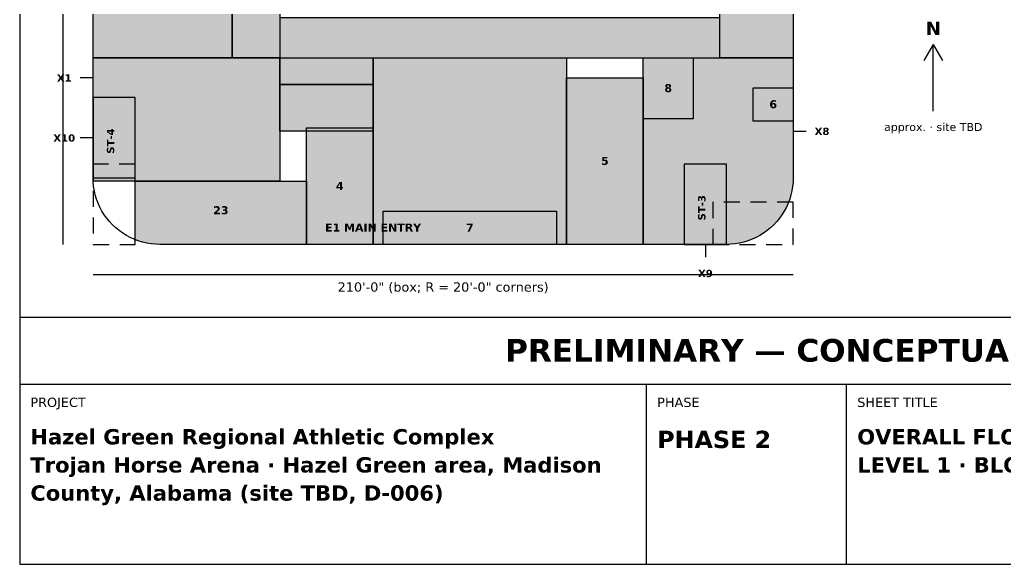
# Model space of a CAD drawing. Header units: inches. Extents: x 0.5 to 16.5, y 0.5 to 10.5.
# Drawn here: x 0.5 to 7.89, y 0.5 to 4.59 of the extents above; entities that cross this region are included whole.
import ezdxf
from ezdxf.enums import TextEntityAlignment as Align

# ---------------------------------------------------------------- set-up
doc = ezdxf.new("R2010")
doc.units = ezdxf.units.IN
doc.header["$MEASUREMENT"] = 0
for name, color, linetype in [('A-ANNO-DIMS', 7, 'Continuous'), ('A-ANNO-GHOST', 7, 'Continuous'), ('A-ANNO-TEXT', 7, 'Continuous'), ('A-EXIT', 7, 'Continuous'), ('A-ROOM', 7, 'Continuous'), ('A-STAIR', 7, 'Continuous'), ('A-WALL-EXT', 7, 'Continuous'), ('G-ANNO-TTLB', 7, 'Continuous')]:
    doc.layers.add(name, color=color, linetype=linetype)
doc.styles.add('KS-BOLD', font='DejaVuSans-Bold.ttf')
doc.styles.add('KS-REG', font='DejaVuSans.ttf')

msp = doc.modelspace()

# ---------------------------------------------------------------- hatches: boundary and pattern name
at = {"layer": 'A-ROOM', "true_color": 0xefede6}
for points in [[(2.0938, 4.3), (2.0938, 8.5), (2.45, 8.5), (2.45, 4.3), (2.0938, 4.3)], [(2.45, 4.3), (2.45, 3.375), (1.0508, 3.375), (1.05, 3.4), (1.05, 4.3), (2.45, 4.3)], [(2.45, 4.1), (2.45, 4.3), (3.15, 4.3), (3.15, 4.1), (2.45, 4.1)], [(3.15, 4.3), (4.6, 4.3), (4.6, 2.9), (3.15, 2.9), (3.15, 4.3)], [(6.3, 3.4), (6.2989, 3.3673), (6.2957, 3.3347), (6.2904, 3.3025), (6.283, 3.2706), (6.2735, 3.2393), (6.2619, 3.2087), (6.2484, 3.1789), (6.233, 3.15), (6.2157, 3.1222), (6.1967, 3.0956), (6.1759, 3.0703), (6.1536, 3.0464), (6.1297, 3.0241), (6.1044, 3.0033), (6.0778, 2.9843), (6.05, 2.967), (6.0211, 2.9516), (5.9913, 2.9381), (5.9607, 2.9265), (5.9294, 2.917), (5.8975, 2.9096), (5.8653, 2.9043), (5.8327, 2.9011), (5.8, 2.9), (5.175, 2.9), (5.175, 4.3), (6.3, 4.3), (6.3, 3.4)], [(2.45, 3.75), (2.45, 4.1), (3.15, 4.1), (3.15, 3.75), (2.45, 3.75)]]:
    msp.add_hatch(color=7, dxfattribs=at).paths.add_polyline_path(points)
at = {"layer": 'A-ROOM', "true_color": 0xdad6c9}
for points in [[(2.0938, 6.4), (2.0938, 4.3), (1.05, 4.3), (1.05, 6.4), (2.0938, 6.4)], [(6.3, 4.3), (5.75, 4.3), (5.75, 6.2545), (6.3, 6.2545), (6.3, 4.3)], [(5.175, 3.8418), (5.175, 4.3), (5.55, 4.3), (5.55, 3.8418), (5.175, 3.8418)], [(4.6, 4.15), (5.175, 4.15), (5.175, 2.9), (4.6, 2.9), (4.6, 4.15)], [(6.3, 3.825), (6, 3.825), (6, 4.075), (6.3, 4.075), (6.3, 3.825)], [(2.65, 3.775), (3.15, 3.775), (3.15, 2.9), (2.65, 2.9), (2.65, 3.775)], [(1.3667, 3.375), (2.65, 3.375), (2.65, 2.9), (1.55, 2.9), (1.5173, 2.9011), (1.4847, 2.9043), (1.4525, 2.9096), (1.4206, 2.917), (1.3893, 2.9265), (1.3667, 2.935), (1.3667, 3.375)], [(3.225, 3.15), (4.525, 3.15), (4.525, 2.9), (3.225, 2.9), (3.225, 3.15)]]:
    msp.add_hatch(color=7, dxfattribs=at).paths.add_polyline_path(points)
at = {"layer": 'A-ROOM', "true_color": 0xe9b4b4}
msp.add_hatch(color=7, dxfattribs=at).paths.add_polyline_path([(5.75, 4.3), (5.75, 4.6), (2.45, 4.6), (2.45, 4.3), (5.75, 4.3)])
at = {"layer": 'A-STAIR', "true_color": 0xb9b3a0}
for points in [[(1.3667, 3.4), (1.3667, 4.0021), (1.05, 4.0021), (1.05, 3.4), (1.3667, 3.4)], [(5.8, 2.9), (5.8, 3.5021), (5.4833, 3.5021), (5.4833, 2.9), (5.8, 2.9)]]:
    msp.add_hatch(color=7, dxfattribs=at).paths.add_polyline_path(points)

# ---------------------------------------------------------------- linework, layer by layer
at = {"layer": 'A-ANNO-DIMS'}
for p, q in [((0.825, 2.9), (0.825, 9.2)), ((1.05, 2.675), (6.3, 2.675))]:
    msp.add_line(p, q, dxfattribs=at)
at = {"layer": 'A-ANNO-GHOST'}
for p, q in [((1.1667, 3.5021), (1.05, 3.5021)), ((1.05, 3.5021), (1.05, 3.3821)), ((1.3667, 3.5021), (1.2467, 3.5021)), ((1.3667, 3.5), (1.3667, 3.5021)), ((1.3667, 3.3), (1.3667, 3.42)), ((1.05, 3.3021), (1.05, 3.1821)), ((1.3667, 3.1), (1.3667, 3.22)), ((5.7, 3.2167), (5.6979, 3.2167)), ((5.6979, 3.2167), (5.6979, 3.0967)), ((5.9, 3.2167), (5.78, 3.2167)), ((6.1, 3.2167), (5.98, 3.2167)), ((6.3, 3.2167), (6.18, 3.2167)), ((6.3, 3.1), (6.3, 3.2167)), ((1.05, 3.1021), (1.05, 2.9821)), ((1.3667, 2.9), (1.3667, 3.02)), ((5.6979, 3.0167), (5.6979, 2.9)), ((6.3, 2.9), (6.3, 3.02)), ((1.05, 2.9021), (1.05, 2.9)), ((1.05, 2.9), (1.17, 2.9)), ((1.25, 2.9), (1.3667, 2.9)), ((5.6979, 2.9), (5.8179, 2.9)), ((5.8979, 2.9), (6.0179, 2.9)), ((6.0979, 2.9), (6.2179, 2.9)), ((6.2979, 2.9), (6.3, 2.9))]:
    msp.add_line(p, q, dxfattribs=at)
at = {"layer": 'A-ANNO-TEXT'}
for p, q in [((7.35, 4.4), (7.28, 4.28)), ((7.35, 3.9), (7.35, 4.4)), ((7.35, 4.4), (7.42, 4.28))]:
    msp.add_line(p, q, dxfattribs=at)
at = {"layer": 'A-EXIT'}
for p, q in [((1.05, 4.15), (0.954, 4.15)), ((1.05, 3.7), (0.954, 3.7)), ((6.3, 3.75), (6.396, 3.75)), ((5.6417, 2.9), (5.6417, 2.804))]:
    msp.add_line(p, q, dxfattribs=at)
at = {"layer": 'A-ROOM'}
for points in [[(2.0938, 4.3), (2.0938, 8.5), (2.45, 8.5), (2.45, 4.3), (2.0938, 4.3)], [(2.0938, 6.4), (2.0938, 4.3), (1.05, 4.3), (1.05, 6.4), (2.0938, 6.4)], [(6.3, 4.3), (5.75, 4.3), (5.75, 6.2545), (6.3, 6.2545), (6.3, 4.3)], [(5.75, 4.3), (5.75, 4.6), (2.45, 4.6), (2.45, 4.3), (5.75, 4.3)], [(2.45, 4.3), (2.45, 3.375), (1.0508, 3.375), (1.05, 3.4), (1.05, 4.3), (2.45, 4.3)], [(2.45, 4.1), (2.45, 4.3), (3.15, 4.3), (3.15, 4.1), (2.45, 4.1)], [(3.15, 4.3), (4.6, 4.3), (4.6, 2.9), (3.15, 2.9), (3.15, 4.3)], [(6.3, 3.4), (6.2989, 3.3673), (6.2957, 3.3347), (6.2904, 3.3025), (6.283, 3.2706), (6.2735, 3.2393), (6.2619, 3.2087), (6.2484, 3.1789), (6.233, 3.15), (6.2157, 3.1222), (6.1967, 3.0956), (6.1759, 3.0703), (6.1536, 3.0464), (6.1297, 3.0241), (6.1044, 3.0033), (6.0778, 2.9843), (6.05, 2.967), (6.0211, 2.9516), (5.9913, 2.9381), (5.9607, 2.9265), (5.9294, 2.917), (5.8975, 2.9096), (5.8653, 2.9043), (5.8327, 2.9011), (5.8, 2.9), (5.175, 2.9), (5.175, 4.3), (6.3, 4.3), (6.3, 3.4)], [(5.175, 3.8418), (5.175, 4.3), (5.55, 4.3), (5.55, 3.8418), (5.175, 3.8418)], [(4.6, 4.15), (5.175, 4.15), (5.175, 2.9), (4.6, 2.9), (4.6, 4.15)], [(2.45, 3.75), (2.45, 4.1), (3.15, 4.1), (3.15, 3.75), (2.45, 3.75)], [(6.3, 3.825), (6, 3.825), (6, 4.075), (6.3, 4.075), (6.3, 3.825)], [(2.65, 3.775), (3.15, 3.775), (3.15, 2.9), (2.65, 2.9), (2.65, 3.775)], [(1.3667, 3.375), (2.65, 3.375), (2.65, 2.9), (1.55, 2.9), (1.5173, 2.9011), (1.4847, 2.9043), (1.4525, 2.9096), (1.4206, 2.917), (1.3893, 2.9265), (1.3667, 2.935), (1.3667, 3.375)], [(3.225, 3.15), (4.525, 3.15), (4.525, 2.9), (3.225, 2.9), (3.225, 3.15)]]:
    msp.add_lwpolyline(points, close=True, dxfattribs=at)
at = {"layer": 'A-STAIR'}
for points in [[(1.3667, 3.4), (1.3667, 4.0021), (1.05, 4.0021), (1.05, 3.4), (1.3667, 3.4)], [(5.8, 2.9), (5.8, 3.5021), (5.4833, 3.5021), (5.4833, 2.9), (5.8, 2.9)]]:
    msp.add_lwpolyline(points, close=True, dxfattribs=at)
at = {"layer": 'A-WALL-EXT'}
for p, q in [((1.05, 3.4), (1.05, 8.7)), ((6.3, 8.7), (6.3, 3.4)), ((1.0511, 3.3673), (1.05, 3.4)), ((6.3, 3.4), (6.2989, 3.3673)), ((1.0543, 3.3347), (1.0511, 3.3673)), ((1.0596, 3.3025), (1.0543, 3.3347)), ((6.2957, 3.3347), (6.2904, 3.3025)), ((6.2989, 3.3673), (6.2957, 3.3347)), ((1.067, 3.2706), (1.0596, 3.3025)), ((1.0765, 3.2393), (1.067, 3.2706)), ((6.283, 3.2706), (6.2735, 3.2393)), ((6.2904, 3.3025), (6.283, 3.2706)), ((1.0881, 3.2087), (1.0765, 3.2393)), ((1.1016, 3.1789), (1.0881, 3.2087)), ((1.117, 3.15), (1.1016, 3.1789)), ((6.2484, 3.1789), (6.233, 3.15)), ((6.2619, 3.2087), (6.2484, 3.1789)), ((6.2735, 3.2393), (6.2619, 3.2087)), ((1.1343, 3.1222), (1.117, 3.15)), ((1.1533, 3.0956), (1.1343, 3.1222)), ((6.2157, 3.1222), (6.1967, 3.0956)), ((6.233, 3.15), (6.2157, 3.1222)), ((1.1741, 3.0703), (1.1533, 3.0956)), ((1.1964, 3.0464), (1.1741, 3.0703)), ((1.2203, 3.0241), (1.1964, 3.0464)), ((6.1536, 3.0464), (6.1297, 3.0241)), ((6.1759, 3.0703), (6.1536, 3.0464)), ((6.1967, 3.0956), (6.1759, 3.0703)), ((1.2456, 3.0033), (1.2203, 3.0241)), ((1.2722, 2.9843), (1.2456, 3.0033)), ((1.3, 2.967), (1.2722, 2.9843)), ((1.3289, 2.9516), (1.3, 2.967)), ((6.05, 2.967), (6.0211, 2.9516)), ((6.0778, 2.9843), (6.05, 2.967)), ((6.1044, 3.0033), (6.0778, 2.9843)), ((6.1297, 3.0241), (6.1044, 3.0033)), ((1.3587, 2.9381), (1.3289, 2.9516)), ((1.3893, 2.9265), (1.3587, 2.9381)), ((1.4206, 2.917), (1.3893, 2.9265)), ((1.4525, 2.9096), (1.4206, 2.917)), ((1.4847, 2.9043), (1.4525, 2.9096)), ((1.5173, 2.9011), (1.4847, 2.9043)), ((1.55, 2.9), (1.5173, 2.9011)), ((5.8, 2.9), (1.55, 2.9)), ((5.8327, 2.9011), (5.8, 2.9)), ((5.8653, 2.9043), (5.8327, 2.9011)), ((5.8975, 2.9096), (5.8653, 2.9043)), ((5.9294, 2.917), (5.8975, 2.9096)), ((5.9607, 2.9265), (5.9294, 2.917)), ((5.9913, 2.9381), (5.9607, 2.9265)), ((6.0211, 2.9516), (5.9913, 2.9381))]:
    msp.add_line(p, q, dxfattribs=at)
at = {"layer": 'G-ANNO-TTLB'}
for p, q in [((0.5, 1.85), (16.5, 1.85)), ((5.2, 0.5), (5.2, 1.85)), ((6.7, 0.5), (6.7, 1.85))]:
    msp.add_line(p, q, dxfattribs=at)
for points in [[(0.5, 0.5), (16.5, 0.5), (16.5, 10.5), (0.5, 10.5)], [(0.5, 1.85), (16.5, 1.85), (16.5, 2.35), (0.5, 2.35)]]:
    msp.add_lwpolyline(points, close=True, dxfattribs=at)

# ---------------------------------------------------------------- texts
at = {"layer": 'A-ANNO-DIMS', "style": 'KS-REG'}
msp.add_text('210\'-0" (box; R = 20\'-0" corners)', height=0.07, dxfattribs=at).set_placement((3.675, 2.545), align=Align.CENTER)
at = {"layer": 'A-ANNO-TEXT'}
for s, height, style, p in [('N', 0.1, 'KS-BOLD', (7.35, 4.47)), ('X1', 0.055, 'KS-BOLD', (0.834, 4.12)), ('8', 0.06, 'KS-BOLD', (5.3625, 4.0417)), ('6', 0.06, 'KS-BOLD', (6.15, 3.9208)), ('X8', 0.055, 'KS-BOLD', (6.516, 3.72)), ('approx. · site TBD', 0.06, 'KS-REG', (7.35, 3.75)), ('X10', 0.055, 'KS-BOLD', (0.834, 3.67)), ('5', 0.06, 'KS-BOLD', (4.8875, 3.4958)), ('4', 0.06, 'KS-BOLD', (2.9, 3.3083)), ('23', 0.06, 'KS-BOLD', (2.0083, 3.1259)), ('E1 MAIN ENTRY', 0.06, 'KS-BOLD', (3.15, 2.9958)), ('7', 0.06, 'KS-BOLD', (3.875, 2.9958)), ('X9', 0.055, 'KS-BOLD', (5.6417, 2.654))]:
    msp.add_text(s, height=height, dxfattribs=dict(at, style=style)).set_placement(p, align=Align.CENTER)
at = {"layer": 'A-ANNO-TEXT', "style": 'KS-BOLD'}
for s, p in [('ST-4', (1.2083, 3.6743)), ('ST-3', (5.6417, 3.1743))]:
    msp.add_text(s, height=0.055, rotation=90, dxfattribs=at).set_placement(p, align=Align.CENTER)
at = {"layer": 'G-ANNO-TTLB', "style": 'KS-BOLD'}
msp.add_text('PRELIMINARY — CONCEPTUAL DESIGN — NOT FOR CONSTRUCTION', height=0.17, dxfattribs=at).set_placement((8.5, 2.02), align=Align.CENTER)
at = {"layer": 'G-ANNO-TTLB'}
for s, height, style, p in [('PROJECT', 0.07, 'KS-REG', (0.58, 1.68)), ('PHASE', 0.07, 'KS-REG', (5.28, 1.68)), ('SHEET TITLE', 0.07, 'KS-REG', (6.78, 1.68)), ('Hazel Green Regional Athletic Complex', 0.115, 'KS-BOLD', (0.58, 1.3992)), ('PHASE 2', 0.13, 'KS-BOLD', (5.28, 1.3717)), ('OVERALL FLOOR PLAN', 0.115, 'KS-BOLD', (6.78, 1.3992)), ('Trojan Horse Arena · Hazel Green area, Madison', 0.115, 'KS-BOLD', (0.58, 1.1883)), ('LEVEL 1 · BLOCK PLAN', 0.115, 'KS-BOLD', (6.78, 1.1883)), ('County, Alabama (site TBD, D-006)', 0.115, 'KS-BOLD', (0.58, 0.9775))]:
    msp.add_text(s, height=height, dxfattribs=dict(at, style=style)).set_placement(p)

doc.saveas('drawing.dxf')
